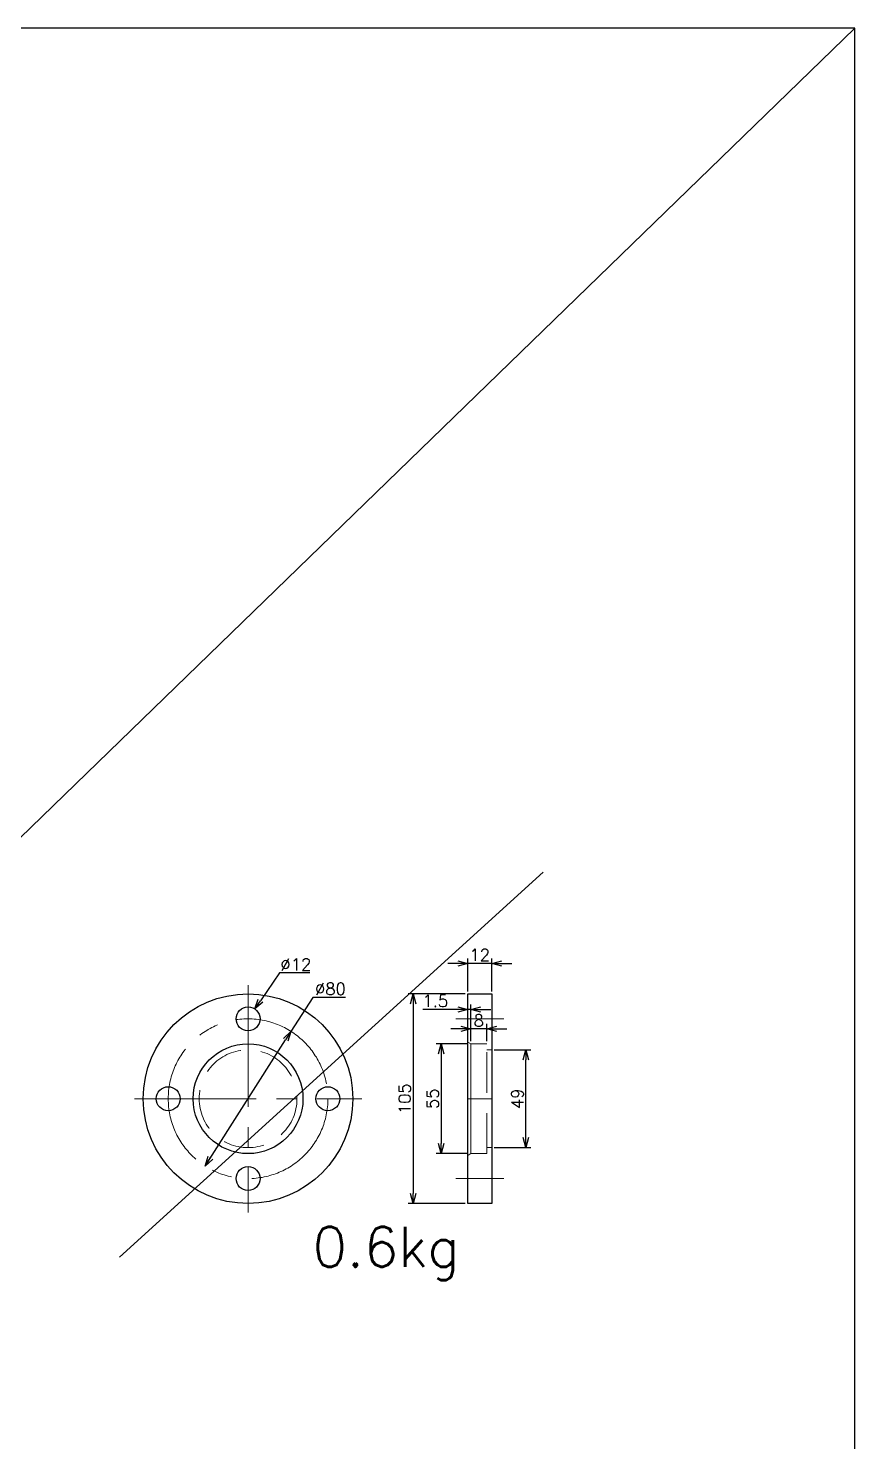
# Model space of a CAD drawing. Header units: millimetres. Extents: x 0 to 49006, y -7876 to 6995.
# Drawn here: x 14401 to 14816, y -6426 to -5718 of the extents above; entities that cross this region are included whole.
import ezdxf

# ---------------------------------------------------------------- set-up
doc = ezdxf.new("R2010")
doc.units = ezdxf.units.MM
doc.header["$LTSCALE"] = 3.2
doc.header["$PDMODE"] = 99
doc.header["$PDSIZE"] = 1
doc.linetypes.add('CENTER2', pattern=[28.575, 19.05, -3.175, 3.175, -3.175])
doc.linetypes.add('HIDDEN', pattern=[9.525, 6.35, -3.175])
for name, color, linetype, lineweight in [('04_HIDDEN', 2, 'HIDDEN', 13), ('05_CENTER', 4, 'CENTER2', 13), ('08_DIM', 3, 'Continuous', 13)]:
    doc.layers.add(name, color=color, linetype=linetype, lineweight=lineweight)
doc.layers.add('10_DRAFT', color=8, linetype='Continuous', lineweight=0, plot=False)
doc.styles.add('KSS_TXT', font='txt.shx', dxfattribs={"bigfont": 'extfont2.shx'})
doc.dimstyles.new('KSS_DIM', dxfattribs={"dimscale": 12, "dimtxt": 3, "dimasz": 2.5, "dimexe": 1.25, "dimexo": 0.625, "dimtad": 1, "dimdsep": 46, "dimtxsty": 'KSS_TXT', "dimblk": 'OPEN30', "dimcen": 0, "dimazin": 2, "dimtfac": 0.75, "dimtmove": 0, "dimatfit": 3, "dimldrblk": 'OPEN30', "dimfxl": 1.25, "dimtolj": 1, "dimarcsym": 0})
doc.dimstyles.new('KSS_DIM$3', dxfattribs={"dimscale": 12, "dimtxt": 3, "dimasz": 2.5, "dimexe": 1.25, "dimexo": 0.625, "dimtad": 1, "dimtih": 1, "dimtoh": 1, "dimdsep": 46, "dimtxsty": 'KSS_TXT', "dimblk": 'OPEN30', "dimcen": 0, "dimazin": 2, "dimtfac": 0.75, "dimtofl": 0, "dimtmove": 0, "dimatfit": 3, "dimldrblk": 'OPEN30', "dimfxl": 1.25, "dimtolj": 1, "dimarcsym": 0})

# ---------------------------------------------------------------- blocks, each defined once
blk = doc.blocks.new('_Open30')
at = {"color": 0, "linetype": 'ByBlock', "lineweight": -2}
for p, q in [((-1, 0.27), (0, 0)), ((0, 0), (-1, -0.27)), ((0, 0), (-1, 0))]:
    blk.add_line(p, q, dxfattribs=at)
blk = doc.blocks.new('*D1286')
at = {"layer": '08_DIM', "color": 0, "lineweight": -2, "transparency": 16777216}
for p, q in [((14543.99, -6203.48), (14533.11, -6220.53)), ((14560.49, -6203.48), (14543.99, -6203.48)), ((14490.1, -6287.98), (14530.43, -6224.74))]:
    blk.add_line(p, q, dxfattribs=at)
at = {"layer": 'Defpoints', "color": 0, "transparency": 16777216}
for p in [(14533.11, -6220.53), (14490.1, -6287.98)]:
    blk.add_point(p, dxfattribs=at)
at = {"layer": '08_DIM', "color": 0, "lineweight": -2, "transparency": 16777216, "xscale": 5, "yscale": 5, "zscale": 5}
for p, rotation in [((14533.11, -6220.53), 57.47391502102051), ((14490.1, -6287.98), 237.4739150210205)]:
    blk.add_blockref('_Open30', p, dxfattribs=dict(at, rotation=rotation))
at = {"layer": '08_DIM', "color": 0, "transparency": 16777216, "insert": (14552.86, -6199.23), "char_height": 6, "attachment_point": 5, "style": 'KSS_TXT'}
blk.add_mtext('\\A1;%%C80', dxfattribs=at)
blk = doc.blocks.new('*D1287')
at = {"layer": '08_DIM', "color": 0, "lineweight": -2, "transparency": 16777216}
for p, q in [((14527.29, -6191.27), (14517.81, -6205.17)), ((14542.54, -6191.27), (14527.29, -6191.27))]:
    blk.add_line(p, q, dxfattribs=at)
at = {"layer": 'Defpoints', "color": 0, "transparency": 16777216}
for p in [(14514.99, -6209.3), (14508.22, -6219.21)]:
    blk.add_point(p, dxfattribs=at)
at = {"layer": '08_DIM', "color": 0, "lineweight": -2, "transparency": 16777216, "xscale": 5, "yscale": 5, "zscale": 5, "rotation": 235.6807677103521}
blk.add_blockref('_Open30', (14514.99, -6209.3), dxfattribs=at)
at = {"layer": '08_DIM', "color": 0, "transparency": 16777216, "insert": (14535.54, -6187.02), "char_height": 6, "attachment_point": 5, "style": 'KSS_TXT'}
blk.add_mtext('\\A1;%%C12', dxfattribs=at)
blk = doc.blocks.new('*D1289')
at = {"layer": '08_DIM', "color": 0, "lineweight": -2, "transparency": 16777216}
for p, q in [((14620.43, -6201.75), (14591.83, -6201.75)), ((14594.33, -6206.75), (14594.33, -6301.75)), ((14620.43, -6306.75), (14591.83, -6306.75))]:
    blk.add_line(p, q, dxfattribs=at)
at = {"layer": 'Defpoints', "color": 0, "transparency": 16777216}
for p in [(14621.68, -6201.75), (14594.33, -6306.75), (14621.68, -6306.75)]:
    blk.add_point(p, dxfattribs=at)
at = {"layer": '08_DIM', "color": 0, "lineweight": -2, "transparency": 16777216, "xscale": 5, "yscale": 5, "zscale": 5}
for p, rotation in [((14594.33, -6201.75), 90), ((14594.33, -6306.75), 270)]:
    blk.add_blockref('_Open30', p, dxfattribs=dict(at, rotation=rotation))
at = {"layer": '08_DIM', "color": 0, "transparency": 16777216, "insert": (14590.07, -6254.25), "char_height": 6, "attachment_point": 5, "rotation": 90, "style": 'KSS_TXT'}
blk.add_mtext('\\A1;105', dxfattribs=at)
blk = doc.blocks.new('*D1290')
at = {"layer": '08_DIM', "color": 0, "lineweight": -2, "transparency": 16777216}
for p, q in [((14616.68, -6186.5), (14611.68, -6186.5)), ((14621.68, -6200.5), (14621.68, -6184)), ((14633.68, -6186.5), (14621.68, -6186.5)), ((14633.68, -6200.5), (14633.68, -6184)), ((14638.68, -6186.5), (14643.68, -6186.5))]:
    blk.add_line(p, q, dxfattribs=at)
at = {"layer": 'Defpoints', "color": 0, "transparency": 16777216}
for p in [(14621.68, -6186.5), (14621.68, -6201.75), (14633.68, -6201.75)]:
    blk.add_point(p, dxfattribs=at)
at = {"layer": '08_DIM', "color": 0, "lineweight": -2, "transparency": 16777216, "xscale": 5, "yscale": 5, "zscale": 5}
blk.add_blockref('_Open30', (14621.68, -6186.5), dxfattribs=at)
at = {"layer": '08_DIM', "color": 0, "lineweight": -2, "transparency": 16777216, "xscale": 5, "yscale": 5, "zscale": 5, "rotation": 180}
blk.add_blockref('_Open30', (14633.68, -6186.5), dxfattribs=at)
at = {"layer": '08_DIM', "color": 0, "transparency": 16777216, "insert": (14627.68, -6182.25), "char_height": 6, "attachment_point": 5, "style": 'KSS_TXT'}
blk.add_mtext('\\A1;12', dxfattribs=at)
blk = doc.blocks.new('*D1291')
at = {"layer": '08_DIM', "color": 0, "lineweight": -2, "transparency": 16777216}
for p, q in [((14621.68, -6225.5), (14621.68, -6207.03)), ((14623.18, -6225.5), (14623.18, -6207.03)), ((14616.68, -6209.53), (14599.18, -6209.53)), ((14623.18, -6209.53), (14621.68, -6209.53)), ((14628.18, -6209.53), (14633.18, -6209.53))]:
    blk.add_line(p, q, dxfattribs=at)
at = {"layer": 'Defpoints', "color": 0, "transparency": 16777216}
for p in [(14621.68, -6209.53), (14621.68, -6226.75), (14623.18, -6226.75)]:
    blk.add_point(p, dxfattribs=at)
at = {"layer": '08_DIM', "color": 0, "lineweight": -2, "transparency": 16777216, "xscale": 5, "yscale": 5, "zscale": 5}
blk.add_blockref('_Open30', (14621.68, -6209.53), dxfattribs=at)
at = {"layer": '08_DIM', "color": 0, "lineweight": -2, "transparency": 16777216, "xscale": 5, "yscale": 5, "zscale": 5, "rotation": 180}
blk.add_blockref('_Open30', (14623.18, -6209.53), dxfattribs=at)
at = {"layer": '08_DIM', "color": 0, "transparency": 16777216, "insert": (14605.43, -6205.27), "char_height": 6, "attachment_point": 5, "style": 'KSS_TXT'}
blk.add_mtext('\\A1;1.5', dxfattribs=at)
blk = doc.blocks.new('*D1292')
at = {"layer": '08_DIM', "color": 0, "lineweight": -2, "transparency": 16777216}
for p, q in [((14618.18, -6219.28), (14613.18, -6219.28)), ((14623.18, -6225.5), (14623.18, -6216.78)), ((14631.18, -6219.28), (14623.18, -6219.28)), ((14631.18, -6225.5), (14631.18, -6216.78)), ((14636.18, -6219.28), (14641.18, -6219.28))]:
    blk.add_line(p, q, dxfattribs=at)
at = {"layer": 'Defpoints', "color": 0, "transparency": 16777216}
for p in [(14623.18, -6219.28), (14623.18, -6226.75), (14631.18, -6226.75)]:
    blk.add_point(p, dxfattribs=at)
at = {"layer": '08_DIM', "color": 0, "lineweight": -2, "transparency": 16777216, "xscale": 5, "yscale": 5, "zscale": 5}
blk.add_blockref('_Open30', (14623.18, -6219.28), dxfattribs=at)
at = {"layer": '08_DIM', "color": 0, "lineweight": -2, "transparency": 16777216, "xscale": 5, "yscale": 5, "zscale": 5, "rotation": 180}
blk.add_blockref('_Open30', (14631.18, -6219.28), dxfattribs=at)
at = {"layer": '08_DIM', "color": 0, "transparency": 16777216, "insert": (14627.18, -6215.03), "char_height": 6, "attachment_point": 5, "style": 'KSS_TXT'}
blk.add_mtext('\\A1;8', dxfattribs=at)
blk = doc.blocks.new('*D1293')
at = {"layer": '08_DIM', "color": 0, "lineweight": -2, "transparency": 16777216}
for p, q in [((14634.93, -6229.75), (14653.3, -6229.75)), ((14650.8, -6273.75), (14650.8, -6234.75)), ((14634.93, -6278.75), (14653.3, -6278.75))]:
    blk.add_line(p, q, dxfattribs=at)
at = {"layer": 'Defpoints', "color": 0, "transparency": 16777216}
for p in [(14633.68, -6229.75), (14650.8, -6229.75), (14633.68, -6278.75)]:
    blk.add_point(p, dxfattribs=at)
at = {"layer": '08_DIM', "color": 0, "lineweight": -2, "transparency": 16777216, "xscale": 5, "yscale": 5, "zscale": 5}
for p, rotation in [((14650.8, -6229.75), 90), ((14650.8, -6278.75), 270)]:
    blk.add_blockref('_Open30', p, dxfattribs=dict(at, rotation=rotation))
at = {"layer": '08_DIM', "color": 0, "transparency": 16777216, "insert": (14646.55, -6254.25), "char_height": 6, "attachment_point": 5, "rotation": 90, "style": 'KSS_TXT'}
blk.add_mtext('\\A1;49', dxfattribs=at)
blk = doc.blocks.new('*D1294')
at = {"layer": '08_DIM', "color": 0, "lineweight": -2, "transparency": 16777216}
for p, q in [((14621.93, -6226.75), (14605.85, -6226.75)), ((14608.35, -6231.75), (14608.35, -6276.75)), ((14621.93, -6281.75), (14605.85, -6281.75))]:
    blk.add_line(p, q, dxfattribs=at)
at = {"layer": 'Defpoints', "color": 0, "transparency": 16777216}
for p in [(14623.18, -6226.75), (14608.35, -6281.75), (14623.18, -6281.75)]:
    blk.add_point(p, dxfattribs=at)
at = {"layer": '08_DIM', "color": 0, "lineweight": -2, "transparency": 16777216, "xscale": 5, "yscale": 5, "zscale": 5}
for p, rotation in [((14608.35, -6226.75), 90), ((14608.35, -6281.75), 270)]:
    blk.add_blockref('_Open30', p, dxfattribs=dict(at, rotation=rotation))
at = {"layer": '08_DIM', "color": 0, "transparency": 16777216, "insert": (14604.09, -6254.25), "char_height": 6, "attachment_point": 5, "rotation": 90, "style": 'KSS_TXT'}
blk.add_mtext('\\A1;55', dxfattribs=at)
blk = doc.blocks.new('A$C0CF959C6_1_1_1')
at = {"color": 0}
for centre, radius in [((0, 0), 52.5), ((0, 40), 6), ((0, 0), 27.5), ((-40, 0), 6), ((40, 0), 6), ((0, -40), 6)]:
    blk.add_circle(centre, radius, dxfattribs=at)
at = {"layer": '04_HIDDEN'}
blk.add_circle((0, 0), 24.5, dxfattribs=at)
at = {"layer": '05_CENTER'}
for p, q in [((0, 56.94), (0, -56.94)), ((-56.94, 0), (56.94, 0))]:
    blk.add_line(p, q, dxfattribs=at)
blk.add_circle((0, 0), 40, dxfattribs=at)
blk = doc.blocks.new('A$C31470147_1_1_1')
at = {"color": 0}
blk.add_lwpolyline([(0, 52.5), (12, 52.5), (12, -52.5), (0, -52.5)], close=True, dxfattribs=at)
at = {"layer": '04_HIDDEN'}
for p, q in [((1.5, 27.5), (0, 28.37)), ((9.5, -27.5), (9.5, 27.5)), ((9.5, 24.5), (12, 24.5)), ((1.5, -27.5), (0, -28.37)), ((9.5, -24.5), (12, -24.5))]:
    blk.add_line(p, q, dxfattribs=at)
for points in [[(1.5, 27.5), (9.5, 27.5)], [(1.5, -27.5), (9.5, -27.5)]]:
    blk.add_lwpolyline(points, dxfattribs=at)
at = {"layer": '05_CENTER'}
for p, q in [((18, 40), (-6, 40)), ((18, -40), (-6, -40))]:
    blk.add_line(p, q, dxfattribs=at)
at = {"layer": '10_DRAFT'}
for p, q in [((1.5, 27.5), (1.5, -27.5)), ((12, 0), (0, 0))]:
    blk.add_line(p, q, dxfattribs=at)

msp = doc.modelspace()

# ---------------------------------------------------------------- linework, layer by layer
at = {"color": 3}
for p, q in [((14815.557, -5718.073), (12819.039, -7653.62)), ((14659.387, -6140.723), (14447.257, -6333.646))]:
    msp.add_line(p, q, dxfattribs=at)
msp.add_lwpolyline([(12819.039, -7653.62), (14815.557, -7653.62), (14815.557, -5718.073), (12819.039, -5718.073)], close=True, dxfattribs=at)

# ---------------------------------------------------------------- block references
for name, p in [('A$C0CF959C6_1_1_1', (14511.606, -6254.252)), ('A$C31470147_1_1_1', (14621.677, -6254.252))]:
    msp.add_blockref(name, p)

# ---------------------------------------------------------------- texts
at = {"color": 1, "style": 'KSS_TXT'}
msp.add_text('0.6kg', height=20, dxfattribs=at).set_placement((14543.975, -6338.465))

# ---------------------------------------------------------------- dimensions: what is measured, and where the dimension line sits
at = {"layer": '08_DIM'}
for base, p1, p2, picture, middle in [((14621.677, -6186.496), (14633.677, -6201.752), (14621.677, -6201.752), '*D1290', (14627.677, -6182.246)), ((14621.677, -6209.526), (14623.177, -6226.752), (14621.677, -6226.752), '*D1291', (14605.427, -6205.272)), ((14623.177, -6219.28), (14631.177, -6226.752), (14623.177, -6226.752), '*D1292', (14627.177, -6215.03))]:
    dim = msp.add_linear_dim(base=base, p1=p1, p2=p2, dimstyle='KSS_DIM', override={"dimscale": 2, "dimarcsym": 1}, dxfattribs=at)
    dim.commit()
    dim.dimension.update_dxf_attribs({"geometry": picture, "text_midpoint": middle})
at = {"layer": '08_DIM', "color": 1}
for p1, p2, override, picture, middle in [((14508.223, -6219.208), (14514.989, -6209.297), {"dimscale": 2, "dimpost": '%%C<>', "dimarcsym": 1}, '*D1287', (14535.544, -6191.272)), ((14490.099, -6287.978), (14533.114, -6220.526), {"dimscale": 2, "dimpost": '%%C<>', "dimtix": 1, "dimatfit": 2, "dimarcsym": 1}, '*D1286', (14552.861, -6203.477))]:
    dim = msp.add_diameter_dim_2p(p1=p1, p2=p2, dimstyle='KSS_DIM$3', override=override, dxfattribs=at)
    dim.commit()
    dim.dimension.update_dxf_attribs({"geometry": picture, "text_midpoint": middle, "dimtype": 163})
for base, p1, p2, picture, middle in [((14594.328, -6306.752), (14621.677, -6201.752), (14621.677, -6306.752), '*D1289', (14590.073, -6254.252)), ((14608.351, -6281.752), (14623.177, -6226.752), (14623.177, -6281.752), '*D1294', (14604.093, -6254.252)), ((14650.796, -6229.752), (14633.677, -6278.752), (14633.677, -6229.752), '*D1293', (14646.546, -6254.252))]:
    dim = msp.add_linear_dim(base=base, p1=p1, p2=p2, angle=90, dimstyle='KSS_DIM', override={"dimscale": 2, "dimarcsym": 1}, dxfattribs=at)
    dim.commit()
    dim.dimension.update_dxf_attribs({"geometry": picture, "text_midpoint": middle})

doc.saveas('drawing.dxf')
